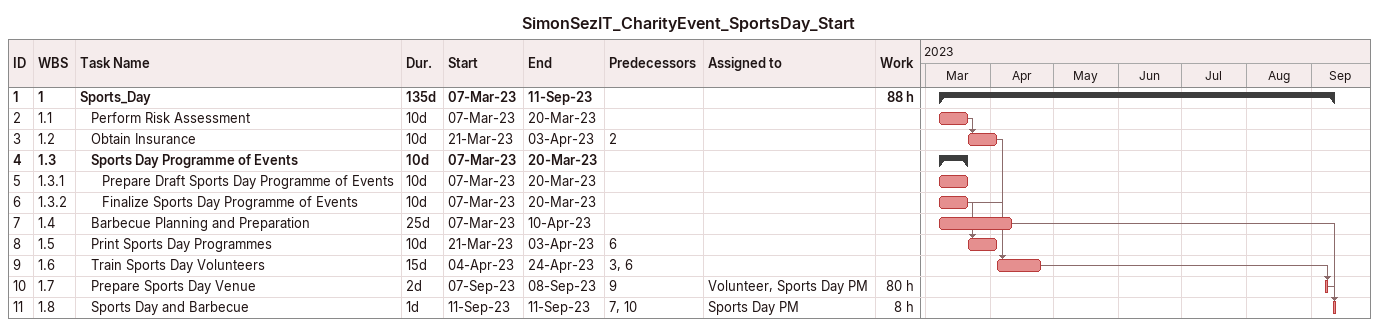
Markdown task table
SimonSezIT_CharityEvent_SportsDay_Start

| ID | WBS | Task | Duration | Start | Finish | Predecessors | Resources | Work (h) |
|---|---|---|---|---|---|---|---|---|
| 1 | 1 | **Sports_Day** | 135d | 2023-03-07 | 2023-09-11 |  |  | 88 |
| 2 | 1.1 | Perform Risk Assessment | 10d | 2023-03-07 | 2023-03-20 |  |  |  |
| 3 | 1.2 | Obtain Insurance | 10d | 2023-03-21 | 2023-04-03 | 2 |  |  |
| 4 | 1.3 | **Sports Day Programme of Events** | 10d | 2023-03-07 | 2023-03-20 |  |  |  |
| 5 | 1.3.1 | Prepare Draft Sports Day Programme of Events | 10d | 2023-03-07 | 2023-03-20 |  |  |  |
| 6 | 1.3.2 | Finalize Sports Day Programme of Events | 10d | 2023-03-07 | 2023-03-20 |  |  |  |
| 7 | 1.4 | Barbecue Planning and Preparation | 25d | 2023-03-07 | 2023-04-10 |  |  |  |
| 8 | 1.5 | Print Sports Day Programmes | 10d | 2023-03-21 | 2023-04-03 | 6 |  |  |
| 9 | 1.6 | Train Sports Day Volunteers | 15d | 2023-04-04 | 2023-04-24 | 3, 6 |  |  |
| 10 | 1.7 | Prepare Sports Day Venue | 2d | 2023-09-07 | 2023-09-08 | 9 | Volunteer, Sports Day PM | 80 |
| 11 | 1.8 | Sports Day and Barbecue | 1d | 2023-09-11 | 2023-09-11 | 7, 10 | Sports Day PM | 8 |
